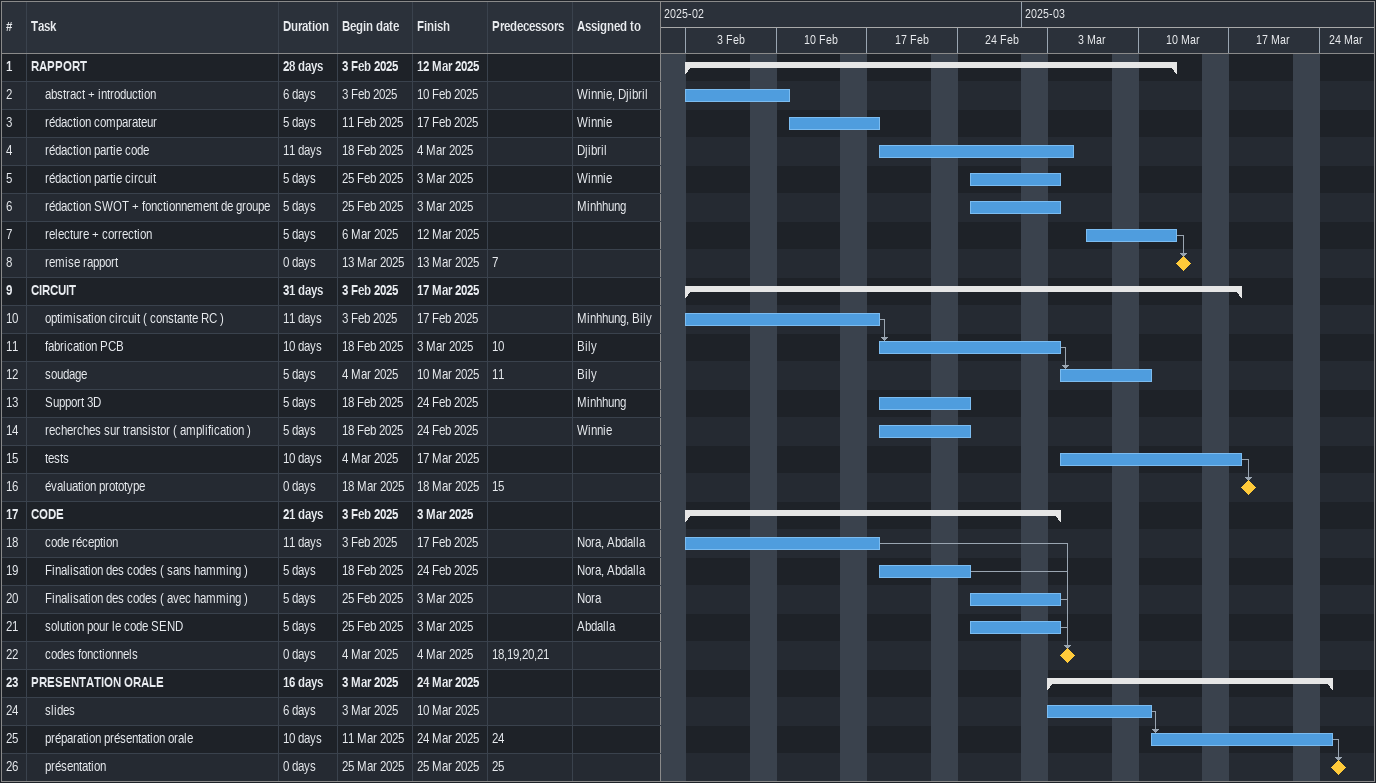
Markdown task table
| ID | Level | Task | Duration | Start | Finish | Predecessors | Resources |
|---|---|---|---|---|---|---|---|
| 1 | 1 | **RAPPORT** | 28d | 2025-02-03 | 2025-03-12 |  |  |
| 2 | 2 | abstract + introduction | 6d | 2025-02-03 | 2025-02-10 |  | Winnie, Djibril |
| 3 | 2 | rédaction comparateur | 5d | 2025-02-11 | 2025-02-17 |  | Winnie |
| 4 | 2 | rédaction partie code | 11d | 2025-02-18 | 2025-03-04 |  | Djibril |
| 5 | 2 | rédaction partie circuit | 5d | 2025-02-25 | 2025-03-03 |  | Winnie |
| 6 | 2 | rédaction SWOT + fonctionnement de groupe | 5d | 2025-02-25 | 2025-03-03 |  | Minhhung |
| 7 | 2 | relecture + correction | 5d | 2025-03-06 | 2025-03-12 |  |  |
| 8 | 2 | remise rapport | 0d | 2025-03-13 | 2025-03-13 | 7 |  |
| 9 | 1 | **CIRCUIT** | 31d | 2025-02-03 | 2025-03-17 |  |  |
| 10 | 2 | optimisation circuit ( constante RC ) | 11d | 2025-02-03 | 2025-02-17 |  | Minhhung, Bily |
| 11 | 2 | fabrication PCB | 10d | 2025-02-18 | 2025-03-03 | 10 | Bily |
| 12 | 2 | soudage | 5d | 2025-03-04 | 2025-03-10 | 11 | Bily |
| 13 | 2 | Support 3D | 5d | 2025-02-18 | 2025-02-24 |  | Minhhung |
| 14 | 2 | recherches sur transistor ( amplification ) | 5d | 2025-02-18 | 2025-02-24 |  | Winnie |
| 15 | 2 | tests | 10d | 2025-03-04 | 2025-03-17 |  |  |
| 16 | 2 | évaluation prototype | 0d | 2025-03-18 | 2025-03-18 | 15 |  |
| 17 | 1 | **CODE** | 21d | 2025-02-03 | 2025-03-03 |  |  |
| 18 | 2 | code réception | 11d | 2025-02-03 | 2025-02-17 |  | Nora, Abdalla |
| 19 | 2 | Finalisation des codes ( sans hamming ) | 5d | 2025-02-18 | 2025-02-24 |  | Nora, Abdalla |
| 20 | 2 | Finalisation des codes ( avec hamming ) | 5d | 2025-02-25 | 2025-03-03 |  | Nora |
| 21 | 2 | solution pour le code SEND | 5d | 2025-02-25 | 2025-03-03 |  | Abdalla |
| 22 | 2 | codes fonctionnels | 0d | 2025-03-04 | 2025-03-04 | 18, 19, 20, 21 |  |
| 23 | 1 | **PRESENTATION ORALE** | 16d | 2025-03-03 | 2025-03-24 |  |  |
| 24 | 2 | slides | 6d | 2025-03-03 | 2025-03-10 |  |  |
| 25 | 2 | préparation présentation orale | 10d | 2025-03-11 | 2025-03-24 | 24 |  |
| 26 | 2 | présentation | 0d | 2025-03-25 | 2025-03-25 | 25 |  |
